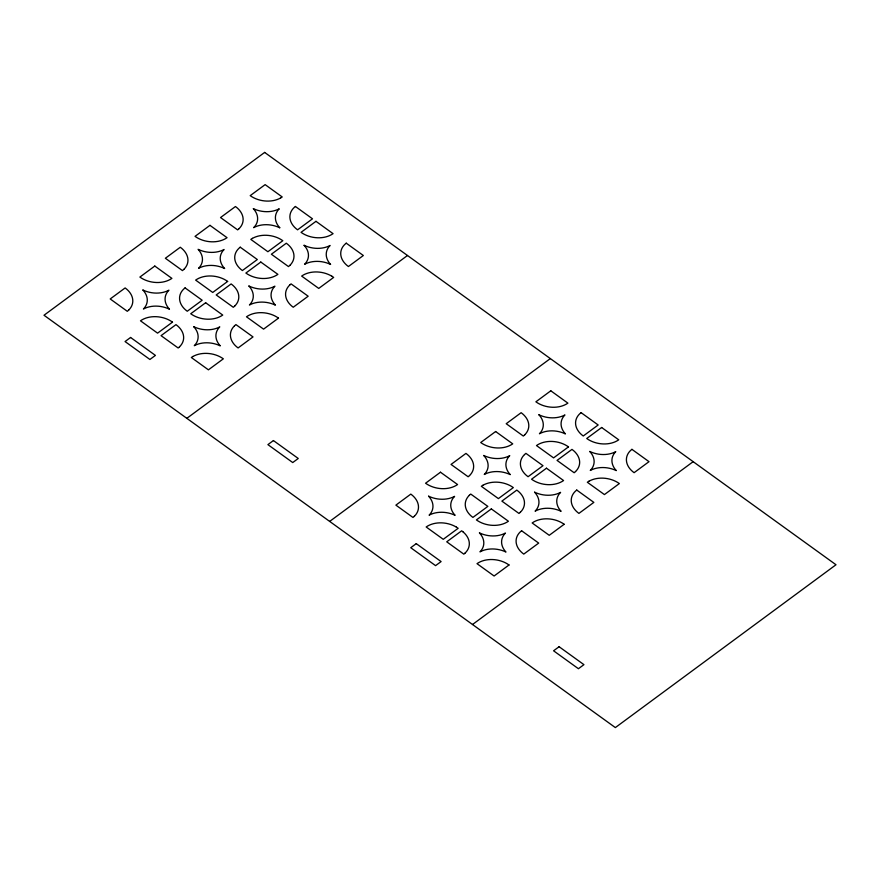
<?xml version="1.0" encoding="UTF-8"?>
<svg xmlns="http://www.w3.org/2000/svg" width="880" height="880" viewBox="0 0 880 880"><rect width="100%" height="100%" fill="white"/><g stroke="black" fill="none" stroke-linecap="round" stroke-linejoin="round"><path stroke-width="1.32" d="M234.509 325.798L235.917 324.588L253.011 336.919L238.095 347.941L236.434 346.632A22.979 16.445 9.2 0 1 234.52 325.809M289.663 285.098L291.071 283.888L308.165 296.219L293.238 307.241L291.588 305.932A22.979 16.445 9.2 0 1 289.674 285.109M414.392 516.252L412.984 517.462L395.89 505.131L410.817 494.109L412.467 495.418A22.979 16.445 9.2 0 1 414.381 516.241M469.546 475.552L468.138 476.762L451.044 464.431L465.96 453.409L467.61 454.718A22.979 16.445 9.2 0 1 469.535 475.541M469.337 495.275L470.756 494.065L487.85 506.396L472.923 517.407L471.273 516.109A22.979 16.445 9.2 0 1 469.359 495.286M524.491 454.575L525.91 453.365L542.993 465.696L528.077 476.707L526.427 475.409A22.979 16.445 9.2 0 1 524.513 454.586M465.234 552.937L463.826 554.158L446.732 541.816L461.659 530.805L463.309 532.114M186.835 418.33L407.484 255.497M329.681 521.411L550.319 358.589M472.516 624.503L693.165 461.67M280.577 198.011L282.227 196.966L265.133 184.635L250.206 195.646L252.01 196.834A22.979 16.445 9.2 0 0 280.566 198M252.45 238.348L250.811 239.393L267.894 251.724L282.821 240.713L281.017 239.525A22.979 16.445 9.2 0 0 252.472 238.359M192.973 356.455L191.323 357.5L208.417 369.831L223.344 358.82L221.54 357.632A22.979 16.445 9.2 0 0 192.984 356.466M482.955 485.232L481.316 486.277L498.399 498.608L513.326 487.597L511.522 486.398A22.979 16.445 9.2 0 0 482.977 485.243M588.973 481.206L587.323 482.251L604.417 494.582L619.344 483.571L617.54 482.383A22.979 16.445 9.2 0 0 588.984 481.217M331.859 276.21L333.663 277.409L318.747 288.42L301.653 276.078L303.292 275.033A22.979 16.445 9.2 0 1 331.859 276.221M456.368 527.109L458.172 528.297L443.256 539.308L426.162 526.977L427.812 525.932A22.979 16.445 9.2 0 1 456.368 527.109M224.587 268.466A22.924 16.412 9.2 0 1 224.081 249.502A22.99 16.456 9.2 0 1 198.099 249.326A22.924 16.412 9.2 0 1 198.583 268.301A22.99 16.456 9.2 0 1 224.565 268.488M142.945 290.026A22.99 16.456 9.2 0 0 168.927 290.202A22.924 16.412 9.2 0 0 169.433 309.166M142.923 290.048A22.924 16.412 9.2 0 1 143.429 309.001A22.99 16.456 9.2 0 1 169.422 309.188M279.763 227.744A22.924 16.412 9.2 0 1 279.257 208.791A22.99 16.456 9.2 0 1 253.264 208.604A22.924 16.412 9.2 0 1 253.748 227.59M253.759 227.59A22.99 16.456 9.2 0 1 279.741 227.766M538.945 414.777A22.99 16.456 9.2 0 0 564.927 414.953A22.924 16.412 9.2 0 0 565.433 433.917A22.99 16.456 9.2 0 0 539.44 433.752A22.924 16.412 9.2 0 0 538.923 414.788M463.309 532.114A22.979 16.445 9.2 0 1 465.223 552.926M589.787 451.462A22.99 16.456 9.2 0 0 615.769 451.649A22.924 16.412 9.2 0 0 616.275 470.602A22.99 16.456 9.2 0 0 590.282 470.448A22.924 16.412 9.2 0 0 589.765 451.484M128.722 310.079L127.303 311.3L110.209 298.958L125.136 287.947L126.786 289.256A22.979 16.445 9.2 0 1 128.7 310.068M183.865 269.379L182.457 270.6L165.363 258.258L180.29 247.247L181.94 248.556A22.979 16.445 9.2 0 1 183.854 269.368M239.041 228.668L237.633 229.878L220.539 217.547L235.455 206.536L237.105 207.834A22.979 16.445 9.2 0 1 239.03 228.657M185.075 287.892L183.667 289.113A22.979 16.445 9.2 0 0 185.603 309.936L187.253 311.245L202.169 300.234L185.075 287.892M240.229 247.192L238.821 248.413A22.979 16.445 9.2 0 0 240.746 269.236L242.396 270.545L257.323 259.534L240.229 247.192M295.405 206.481L293.986 207.691A22.979 16.445 9.2 0 0 295.922 228.525L297.572 229.823L312.499 218.812L295.405 206.481M179.564 346.775L178.145 347.985L161.051 335.654L175.978 324.643L177.628 325.941A22.979 16.445 9.2 0 1 179.542 346.764M234.707 306.075L233.299 307.285L216.205 294.954L231.132 283.943L232.782 285.241A22.979 16.445 9.2 0 1 234.696 306.064M289.883 265.353L288.475 266.574L271.381 254.232L286.297 243.221L287.958 244.53A22.979 16.445 9.2 0 1 289.872 265.353M346.247 243.177L344.828 244.387A22.979 16.445 9.2 0 0 346.764 265.21L348.414 266.519L363.341 255.508L346.247 243.177M524.722 434.83L523.303 436.051L506.209 423.709L521.136 412.698L522.786 414.007A22.979 16.445 9.2 0 1 524.7 434.819M581.075 412.643L579.667 413.864A22.979 16.445 9.2 0 0 581.603 434.687L583.253 435.996L598.169 424.985L581.075 412.643M520.388 512.237L518.98 513.458L501.886 501.116L516.802 490.105L518.463 491.414A22.979 16.445 9.2 0 1 520.377 512.226M575.564 471.526L574.145 472.736L557.051 460.405L571.978 449.394L573.628 450.692A22.979 16.445 9.2 0 1 575.542 471.515M521.598 530.75L520.19 531.971A22.979 16.445 9.2 0 0 522.115 552.794L523.765 554.103L538.692 543.092L521.598 530.75M576.752 490.05L575.333 491.271A22.979 16.445 9.2 0 0 577.269 512.094L578.919 513.403L593.846 502.392L576.752 490.05M631.917 449.339L630.509 450.549A22.979 16.445 9.2 0 0 632.445 471.383L634.095 472.681L649.011 461.67L631.917 449.339M264.649 152.416L44 315.249L615.351 727.584L836 564.751L264.649 152.416M154.803 266.046L139.887 277.068L141.691 278.256A22.979 16.445 9.2 0 0 170.236 279.422L171.897 278.388L154.803 266.046M209.957 225.346L195.041 236.368L196.845 237.556A22.979 16.445 9.2 0 0 225.39 238.722L227.051 237.688L209.957 225.346M130.581 337.469L125.059 341.55L149.908 359.469L155.419 355.399L130.581 337.469M172.502 322.124L157.575 333.146L140.481 320.804L142.131 319.759A22.979 16.445 9.2 0 1 170.687 320.936L172.502 322.124M227.645 281.424L212.729 292.446L195.635 280.104L197.285 279.059A22.979 16.445 9.2 0 1 225.841 280.236L227.645 281.424M205.656 302.742L190.729 313.753L192.533 314.952A22.979 16.445 9.2 0 0 221.078 316.107L222.739 315.073L205.656 302.742M260.799 262.042L245.883 273.053L247.687 274.241A22.979 16.445 9.2 0 0 276.232 275.407L277.893 274.373L260.799 262.042M315.975 221.331L301.048 232.342L302.852 233.53A22.979 16.445 9.2 0 0 331.408 234.696L333.069 233.662L315.975 221.331M278.487 318.12L263.571 329.131L246.477 316.8L248.127 315.755A22.979 16.445 9.2 0 1 276.683 316.932L278.487 318.12M273.416 440.561L267.905 444.631L292.743 462.55L298.254 458.48L273.416 440.561M440.484 472.219L425.557 483.23L427.372 484.418A22.979 16.445 9.2 0 0 455.917 485.584L457.578 484.55L440.484 472.219M495.638 431.519L480.711 442.53L482.515 443.718A22.979 16.445 9.2 0 0 511.071 444.884L512.732 443.85L495.638 431.519M550.803 390.797L535.887 401.808L537.691 403.007A22.979 16.445 9.2 0 0 566.236 404.173L567.897 403.139L550.803 390.797M416.251 543.642L410.74 547.712L435.578 565.642L441.1 561.572L416.251 543.642M568.502 446.875L553.575 457.886L536.481 445.555L538.131 444.51A22.979 16.445 9.2 0 1 566.687 445.687L568.502 446.875M491.326 508.904L476.41 519.926L478.214 521.114A22.979 16.445 9.2 0 0 506.759 522.28L508.42 521.246L491.326 508.904M546.48 468.204L531.553 479.226L533.357 480.414A22.979 16.445 9.2 0 0 561.913 481.58L563.574 480.546L546.48 468.204M601.656 427.493L586.729 438.504L588.533 439.692A22.979 16.445 9.2 0 0 617.078 440.858L618.739 439.824L601.656 427.493M509.014 564.982L494.098 576.004L477.004 563.662L478.654 562.617A22.979 16.445 9.2 0 1 507.21 563.794L509.014 564.982M564.168 524.282L549.241 535.304L532.158 522.962L533.797 521.917A22.979 16.445 9.2 0 1 562.364 523.094L564.168 524.282M559.097 646.723L553.575 650.793L578.424 668.723L583.935 664.653L559.097 646.723M304.106 245.3A22.99 16.456 9.2 0 0 330.088 245.476A22.924 16.412 9.2 0 0 330.605 264.44A22.99 16.456 9.2 0 0 304.601 264.286A22.924 16.412 9.2 0 0 304.095 245.322M193.787 326.722A22.99 16.456 9.2 0 0 219.769 326.898A22.924 16.412 9.2 0 0 220.275 345.862A22.99 16.456 9.2 0 0 194.282 345.697A22.924 16.412 9.2 0 0 193.765 326.733M248.941 286.022A22.99 16.456 9.2 0 0 274.912 286.198A22.924 16.412 9.2 0 0 275.429 305.162A22.99 16.456 9.2 0 0 249.436 304.997A22.924 16.412 9.2 0 0 248.919 286.033M428.615 496.188A22.99 16.456 9.2 0 0 454.597 496.364A22.924 16.412 9.2 0 0 455.114 515.328A22.99 16.456 9.2 0 0 429.11 515.174A22.924 16.412 9.2 0 0 428.604 496.21M483.769 455.488A22.99 16.456 9.2 0 0 509.751 455.664A22.924 16.412 9.2 0 0 510.268 474.628A22.99 16.456 9.2 0 0 484.264 474.474A22.924 16.412 9.2 0 0 483.747 455.51M534.611 492.184A22.99 16.456 9.2 0 0 560.593 492.36A22.924 16.412 9.2 0 0 561.11 511.324A22.99 16.456 9.2 0 0 535.106 511.159A22.924 16.412 9.2 0 0 534.6 492.206M479.468 532.884A22.99 16.456 9.2 0 0 505.439 533.06A22.924 16.412 9.2 0 0 505.956 552.024A22.99 16.456 9.2 0 0 479.963 551.859A22.924 16.412 9.2 0 0 479.446 532.906"/></g></svg>
